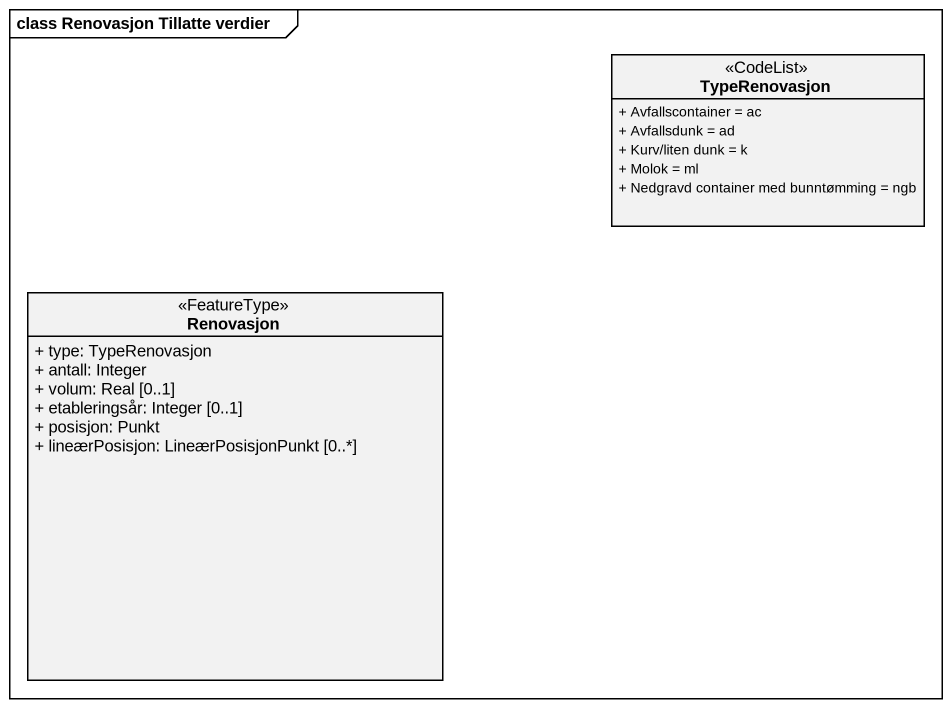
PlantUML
@startuml
mainframe class Renovasjon Tillatte verdier
hide circle
hide empty members
skinparam classAttributeIconSize 0
class TypeRenovasjon <<CodeList>> {
  + Avfallscontainer = ac
  + Avfallsdunk = ad
  + Kurv/liten dunk = k
  + Molok = ml
  + Nedgravd container med bunntømming = ngb
}
class Renovasjon <<FeatureType>> {
  + type: TypeRenovasjon
  + antall: Integer
  + volum: Real [0..1]
  + etableringsår: Integer [0..1]
  + posisjon: Punkt
  + lineærPosisjon: LineærPosisjonPunkt [0..*]
}
@enduml
